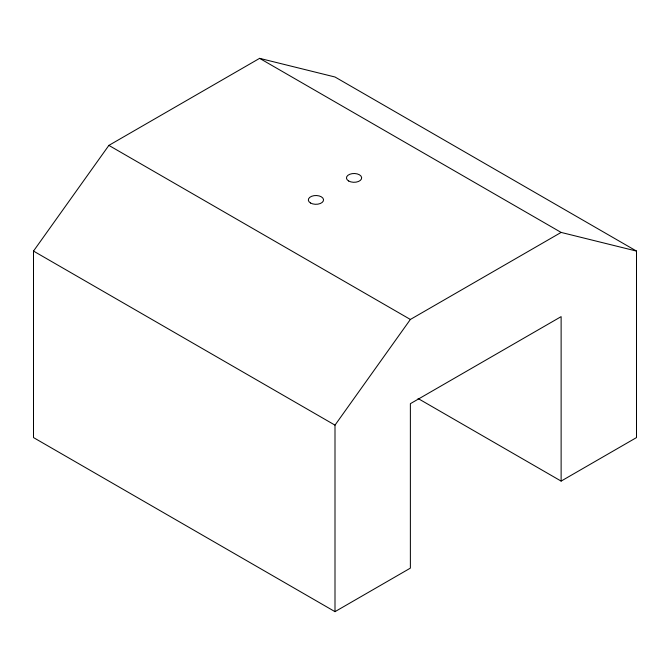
<?xml version="1.0" encoding="UTF-8"?>
<svg xmlns="http://www.w3.org/2000/svg" width="670" height="670" viewBox="0 0 670 670"><rect width="100%" height="100%" fill="white"/><g stroke="black" fill="none" stroke-linecap="round" stroke-linejoin="round"><path stroke-width="1" d="M561.125 481.094L561.125 316.642L410.375 403.675L410.375 568.127L335 611.651L33.5 437.577L33.5 251.074L108.875 145.39L259.625 58.349L335 77L636.5 251.074L636.5 437.577L561.125 481.094L418.072 398.508M335 611.651L335 425.14L410.375 319.456L561.125 232.423L636.5 251.074M259.625 58.349L561.125 232.423M108.875 145.39L410.375 319.456M33.5 251.074L335 425.14M348.676 181.009A7.613 4.397 0 0 0 361.415 179.041A7.613 4.397 0 0 0 352.085 173.656A7.613 4.397 0 0 0 348.676 181.009M310.553 203.018A7.613 4.397 0 0 0 323.292 201.042A7.613 4.397 0 0 0 313.97 195.665A7.613 4.397 0 0 0 310.553 203.018"/></g></svg>
